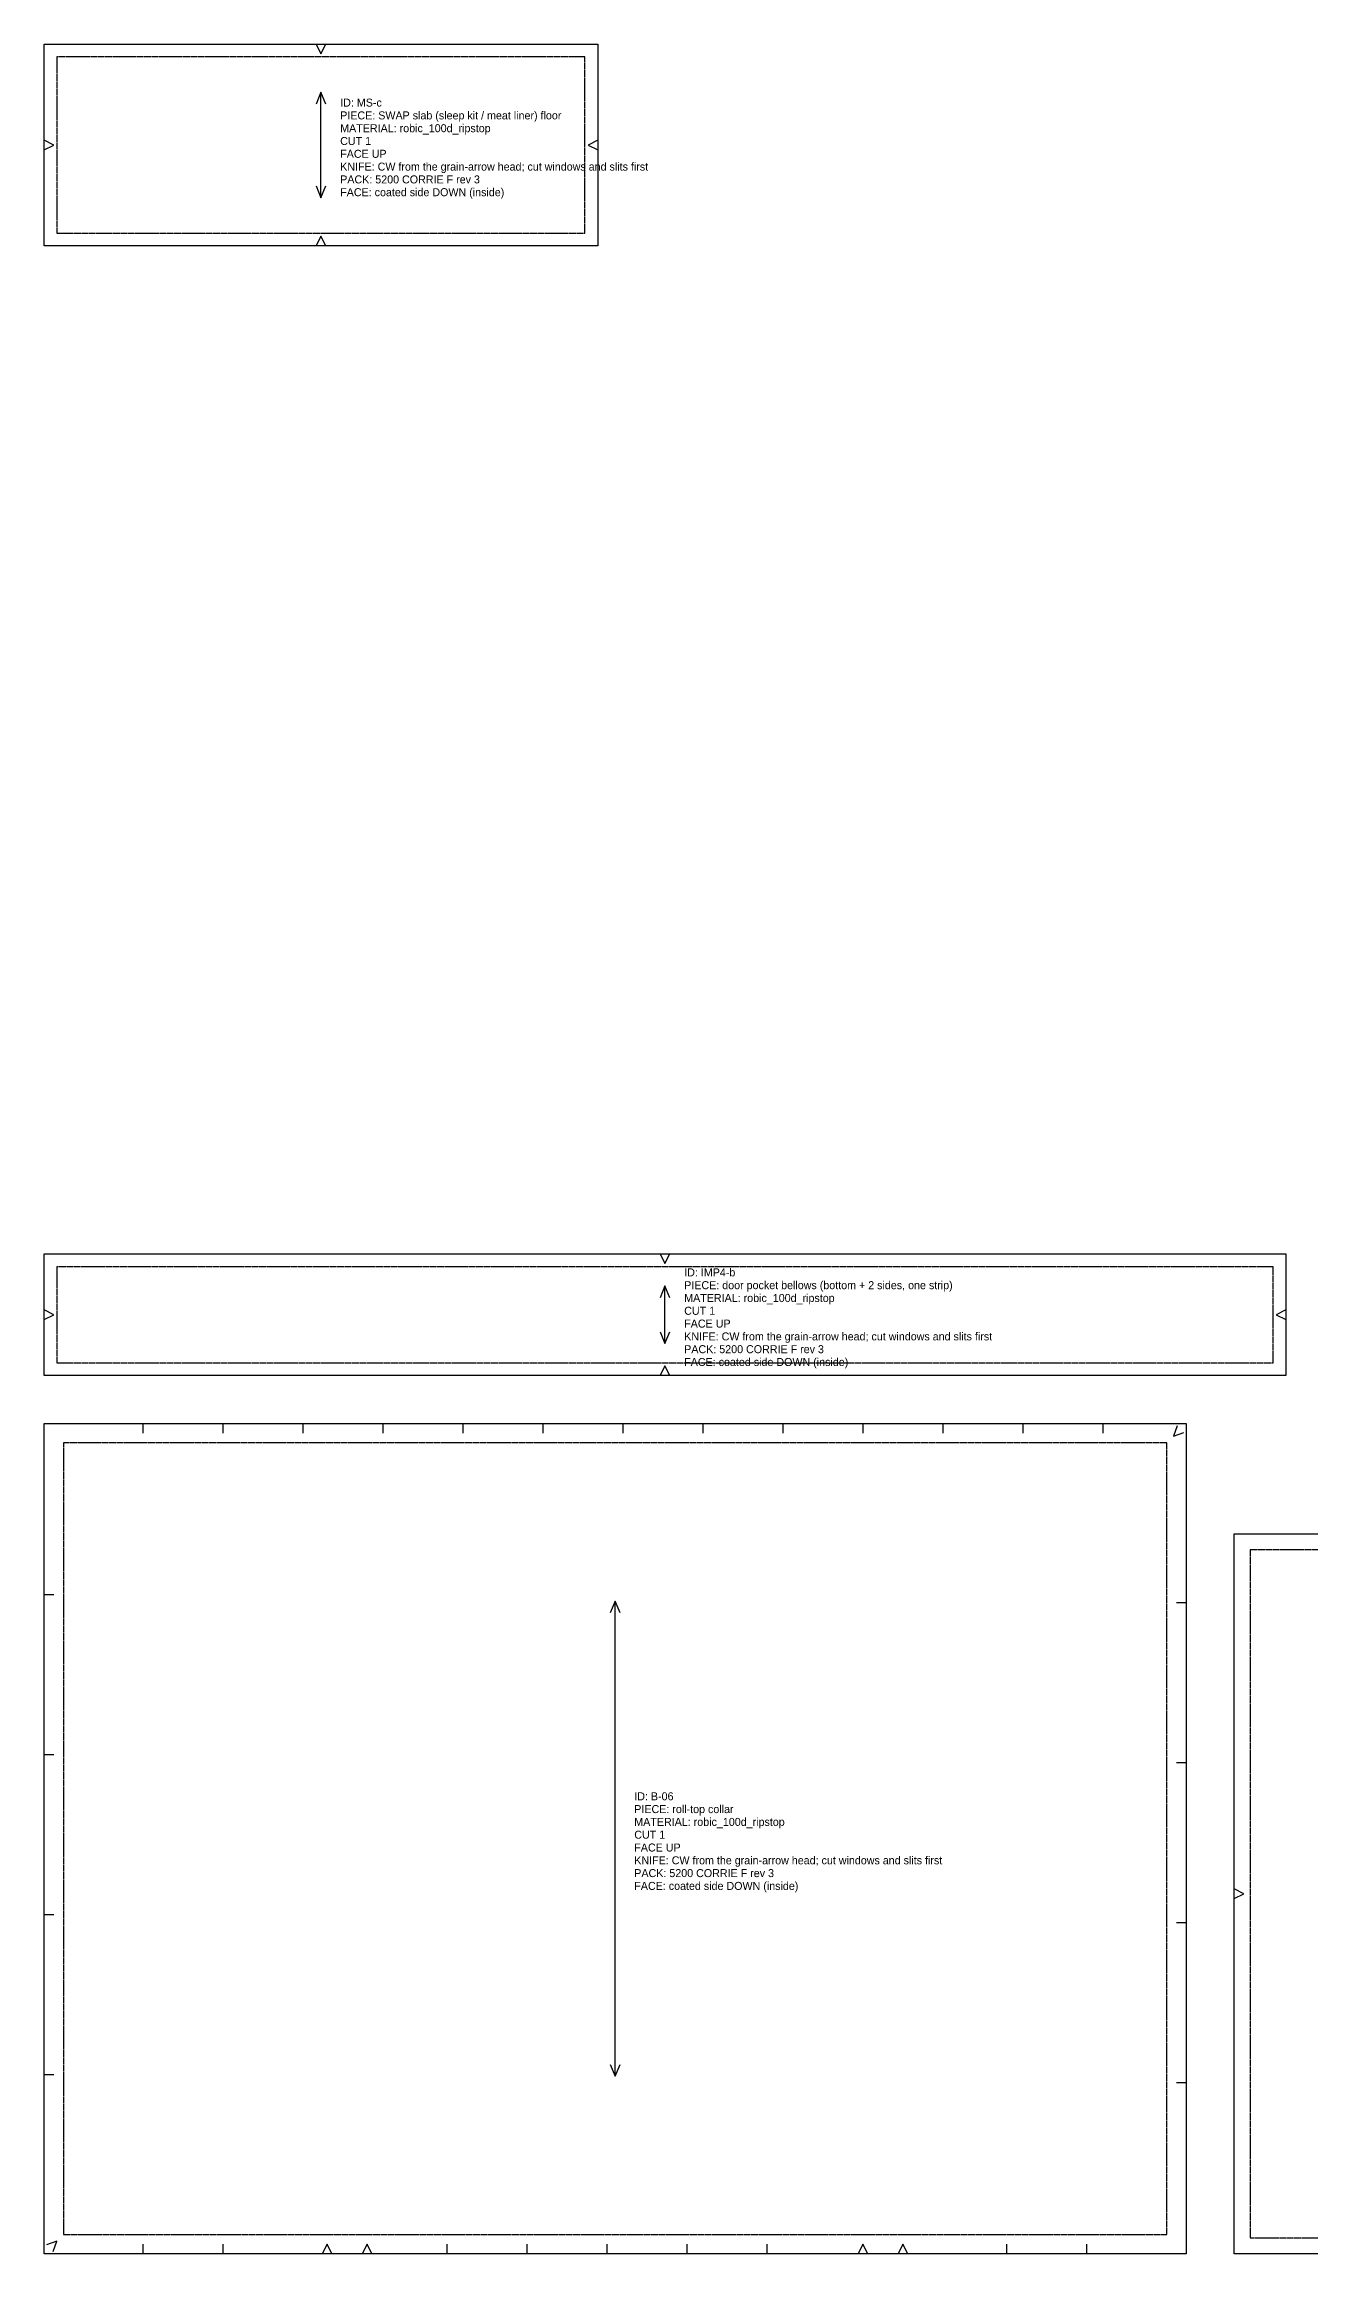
# Model space of a CAD drawing. Header units: millimetres. Extents: x 0 to 1963, y 0 to 1381.
# Drawn here: x 0 to 791, y 0 to 1381 of the extents above; entities that cross this region are included whole.
import ezdxf

# ---------------------------------------------------------------- set-up
doc = ezdxf.new("R2010")
doc.units = ezdxf.units.MM
doc.linetypes.add('DASHED', pattern=[1.524, 1.27, -0.254])
for name, color, linetype in [('CUT', 7, 'Continuous'), ('GRAIN', 5, 'Continuous'), ('NOTCH', 1, 'Continuous'), ('SEW', 3, 'Continuous'), ('TEXT', 2, 'Continuous')]:
    doc.layers.add(name, color=color, linetype=linetype)

# ---------------------------------------------------------------- blocks, each defined once
blk = doc.blocks.new('B-06_0')
at = {"layer": 'CUT'}
blk.add_lwpolyline([(-12, -12), (-12, 506.8), (701.7, 506.8), (701.7, -12)], close=True, dxfattribs=at)
at = {"layer": 'GRAIN'}
for points in [[(348, 388.5), (344.8, 395.8), (341.7, 388.5)], [(344.8, 99), (344.8, 395.8)], [(341.7, 106.3), (344.8, 99), (348, 106.3)]]:
    blk.add_lwpolyline(points, dxfattribs=at)
at = {"layer": 'NOTCH'}
for points in [[(49.7, 506.8), (49.7, 500.8)], [(99.7, 506.8), (99.7, 500.8)], [(149.7, 506.8), (149.7, 500.8)], [(199.7, 506.8), (199.7, 500.8)], [(249.7, 506.8), (249.7, 500.8)], [(299.7, 506.8), (299.7, 500.8)], [(349.7, 506.8), (349.7, 500.8)], [(399.7, 506.8), (399.7, 500.8)], [(449.7, 506.8), (449.7, 500.8)], [(499.7, 506.8), (499.7, 500.8)], [(549.7, 506.8), (549.7, 500.8)], [(599.7, 506.8), (599.7, 500.8)], [(649.7, 506.8), (649.7, 500.8)], [(696.1, 505.4), (693.9, 499), (700.3, 501.2)], [(-12, 400), (-6, 400)], [(701.7, 394.8), (695.7, 394.8)], [(-12, 300), (-6, 300)], [(701.7, 294.8), (695.7, 294.8)], [(-12, 200), (-6, 200)], [(701.7, 194.8), (695.7, 194.8)], [(-12, 100), (-6, 100)], [(701.7, 94.8), (695.7, 94.8)], [(-6.4, -10.6), (-4.2, -4.2), (-10.6, -6.4)], [(49.9, -12), (49.9, -6)], [(99.9, -12), (99.9, -6)], [(167.8, -12), (164.8, -6), (161.8, -12)], [(192.8, -12), (189.8, -6), (186.8, -12)], [(239.8, -12), (239.8, -6)], [(289.8, -12), (289.8, -6)], [(339.8, -12), (339.8, -6)], [(389.8, -12), (389.8, -6)], [(439.8, -12), (439.8, -6)], [(502.7, -12), (499.7, -6), (496.7, -12)], [(527.7, -12), (524.7, -6), (521.7, -12)], [(589.7, -12), (589.7, -6)], [(639.7, -12), (639.7, -6)]]:
    blk.add_lwpolyline(points, dxfattribs=at)
at = {"layer": 'SEW', "linetype": 'DASHED'}
blk.add_lwpolyline([(0, 0), (689.7, 0), (689.7, 494.8), (0, 494.8)], close=True, dxfattribs=at)
at = {"layer": 'TEXT'}
for s, p in [('ID: B-06', (356.8, 271.4)), ('PIECE: roll-top collar', (356.8, 263.4)), ('CUT 1', (356.8, 247.4)), ('MATERIAL: robic_100d_ripstop', (356.8, 255.4)), ('FACE UP', (356.8, 239.4)), ('KNIFE: CW from the grain-arrow head; cut windows and slits first', (356.8, 231.4)), ('PACK: 5200 CORRIE F rev 3', (356.8, 223.4)), ('FACE: coated side DOWN (inside)', (356.8, 215.4))]:
    blk.add_text(s, height=5, dxfattribs=at).set_placement(p)
blk = doc.blocks.new('B-09c_1')
at = {"layer": 'CUT'}
blk.add_lwpolyline([(-10, -10), (-10, 440), (510, 440), (510, -10)], close=True, dxfattribs=at)
at = {"layer": 'GRAIN'}
for points in [[(253.1, 336.6), (250, 344), (246.9, 336.6)], [(250, 86), (250, 344)], [(246.9, 93.4), (250, 86), (253.1, 93.4)]]:
    blk.add_lwpolyline(points, dxfattribs=at)
at = {"layer": 'NOTCH'}
for points in [[(247, 440), (250, 434), (253, 440)], [(-10, 212), (-4, 215), (-10, 218)], [(510, 218), (504, 215), (510, 212)], [(253, -10), (250, -4), (247, -10)]]:
    blk.add_lwpolyline(points, dxfattribs=at)
at = {"layer": 'SEW', "linetype": 'DASHED'}
blk.add_lwpolyline([(0, 0), (500, 0), (500, 430), (0, 430)], close=True, dxfattribs=at)
at = {"layer": 'TEXT'}
for s, p in [('PIECE: hydration sleeve (folded tube, one side seam)', (262, 231)), ('ID: B-09c', (262, 239)), ('MATERIAL: robic_100d_ripstop', (262, 223)), ('CUT 1', (262, 215)), ('FACE UP', (262, 207)), ('KNIFE: CW from the grain-arrow head; cut windows and slits first', (262, 199)), ('PACK: 5200 CORRIE F rev 3', (262, 191)), ('FACE: coated side DOWN (inside)', (262, 183))]:
    blk.add_text(s, height=5, dxfattribs=at).set_placement(p)
blk = doc.blocks.new('IMP4-b_3')
at = {"layer": 'CUT'}
blk.add_lwpolyline([(-8, -8), (-8, 68), (768, 68), (768, -8)], close=True, dxfattribs=at)
at = {"layer": 'GRAIN'}
for points in [[(383.1, 40.6), (380, 48), (376.9, 40.6)], [(380, 12), (380, 48)], [(376.9, 19.4), (380, 12), (383.1, 19.4)]]:
    blk.add_lwpolyline(points, dxfattribs=at)
at = {"layer": 'NOTCH'}
for points in [[(377, 68), (380, 62), (383, 68)], [(-8, 27), (-2, 30), (-8, 33)], [(768, 33), (762, 30), (768, 27)], [(383, -8), (380, -2), (377, -8)]]:
    blk.add_lwpolyline(points, dxfattribs=at)
at = {"layer": 'SEW', "linetype": 'DASHED'}
blk.add_lwpolyline([(0, 0), (760, 0), (760, 60), (0, 60)], close=True, dxfattribs=at)
at = {"layer": 'TEXT'}
for s, p in [('ID: IMP4-b', (392, 54)), ('PIECE: door pocket bellows (bottom + 2 sides, one strip)', (392, 46)), ('MATERIAL: robic_100d_ripstop', (392, 38)), ('CUT 1', (392, 30)), ('FACE UP', (392, 22)), ('KNIFE: CW from the grain-arrow head; cut windows and slits first', (392, 14)), ('PACK: 5200 CORRIE F rev 3', (392, 6)), ('FACE: coated side DOWN (inside)', (392, -2))]:
    blk.add_text(s, height=5, dxfattribs=at).set_placement(p)
blk = doc.blocks.new('MS-c_7')
at = {"layer": 'CUT'}
blk.add_lwpolyline([(-8, -8), (-8, 118), (338, 118), (338, -8)], close=True, dxfattribs=at)
at = {"layer": 'GRAIN'}
for points in [[(168.1, 80.6), (165, 88), (161.9, 80.6)], [(165, 22), (165, 88)], [(161.9, 29.4), (165, 22), (168.1, 29.4)]]:
    blk.add_lwpolyline(points, dxfattribs=at)
at = {"layer": 'NOTCH'}
for points in [[(162, 118), (165, 112), (168, 118)], [(-8, 52), (-2, 55), (-8, 58)], [(338, 58), (332, 55), (338, 52)], [(168, -8), (165, -2), (162, -8)]]:
    blk.add_lwpolyline(points, dxfattribs=at)
at = {"layer": 'SEW', "linetype": 'DASHED'}
blk.add_lwpolyline([(0, 0), (330, 0), (330, 110), (0, 110)], close=True, dxfattribs=at)
at = {"layer": 'TEXT'}
for s, p in [('ID: MS-c', (177, 79)), ('PIECE: SWAP slab (sleep kit / meat liner) floor', (177, 71)), ('CUT 1', (177, 55)), ('MATERIAL: robic_100d_ripstop', (177, 63)), ('FACE UP', (177, 47)), ('KNIFE: CW from the grain-arrow head; cut windows and slits first', (177, 39)), ('PACK: 5200 CORRIE F rev 3', (177, 31)), ('FACE: coated side DOWN (inside)', (177, 23))]:
    blk.add_text(s, height=5, dxfattribs=at).set_placement(p)

msp = doc.modelspace()

# ---------------------------------------------------------------- block references
at = {"layer": 'CUT'}
for name, p in [('MS-c_7', (8, 1262.8)), ('IMP4-b_3', (8, 556.8)), ('B-06_0', (12, 12)), ('B-09c_1', (753.7, 10))]:
    msp.add_blockref(name, p, dxfattribs=at)

doc.saveas('drawing.dxf')
